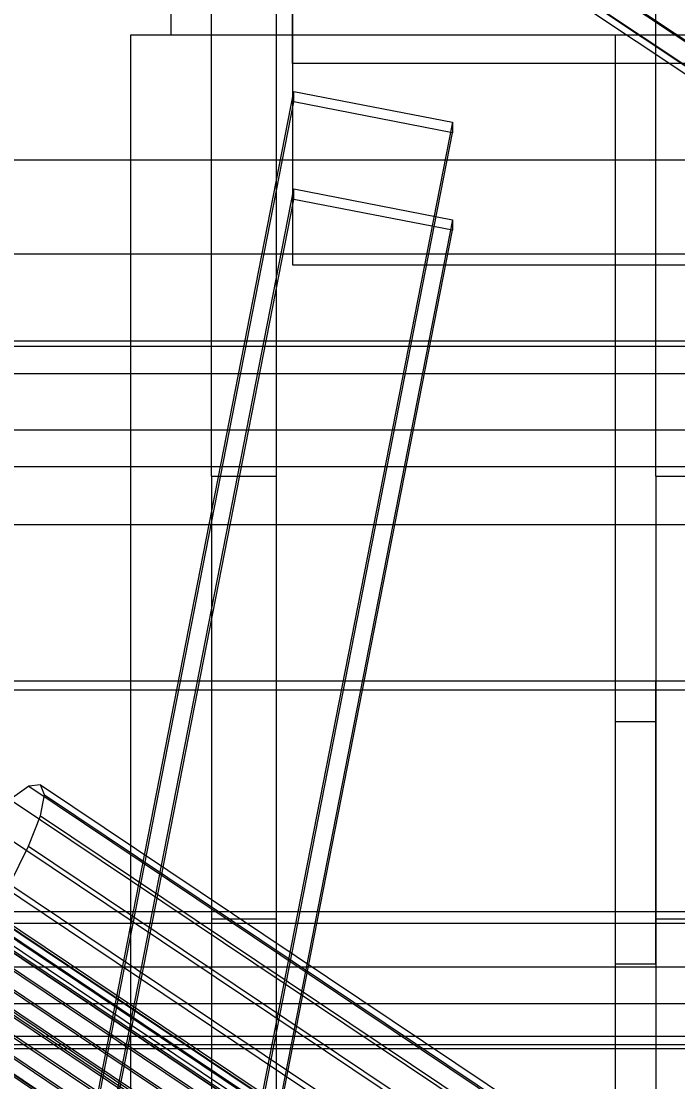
# Model space of a CAD drawing. Header units: millimetres. Extents: x -1970 to 34302, y -80068 to 6837.
# Drawn here: x -333.6 to -252.3, y -34729.6 to -34598.3 of the extents above; entities that cross this region are included whole.
import ezdxf

# ---------------------------------------------------------------- set-up
doc = ezdxf.new("R2010")
doc.units = ezdxf.units.MM
for name, color, linetype, lineweight in [('COTAS_O', 1, 'Continuous', 0), ('frontal_briquetadora', 7, 'Continuous', 0), ('frontal_C01', 7, 'Continuous', 0), ('frontal_C02', 7, 'Continuous', 0), ('frontal_C07', 7, 'Continuous', 0), ('frontal_mezcladora', 7, 'Continuous', 0)]:
    doc.layers.add(name, color=color, linetype=linetype, lineweight=lineweight)
doc.dimstyles.new('R19_100', dxfattribs={"dimtxt": 250, "dimasz": 150, "dimexe": 150, "dimexo": 80, "dimgap": 100, "dimtad": 1, "dimtih": 1, "dimtoh": 1, "dimdsep": 46, "dimcen": 0.09, "dimadec": 0, "dimazin": 0, "dimtfac": 1, "dimtdec": 4, "dimtofl": 0, "dimtmove": 0, "dimatfit": 3, "dimfxl": 1, "dimtolj": 1, "dimtzin": 0, "dimarcsym": 0})

# ---------------------------------------------------------------- blocks, each defined once
blk = doc.blocks.new('*D38')
at = {"layer": 'COTAS_O', "color": 0, "lineweight": -2, "transparency": 16777216}
for p, q in [((-570, -33700), (200, -33700)), ((50, -34750), (50, -33850)), ((-570, -34900), (200, -34900))]:
    blk.add_line(p, q, dxfattribs=at)
at = {"layer": 'COTAS_O', "color": 0, "transparency": 16777216}
for points in [[(25, -33850), (75, -33850), (50, -33700)], [(25, -34750), (75, -34750), (50, -34900)]]:
    blk.add_solid(points, dxfattribs=at)
at = {"layer": 'Defpoints', "color": 0, "transparency": 16777216}
for p in [(-650, -33700), (50, -33700), (-650, -34900)]:
    blk.add_point(p, dxfattribs=at)
blk = doc.blocks.new('*D39')
at = {"layer": 'COTAS_O', "color": 0, "lineweight": -2, "transparency": 16777216}
for p, q in [((-650, -34820), (-650, -34050)), ((650, -34820), (650, -34050)), ((-500, -34200), (500, -34200))]:
    blk.add_line(p, q, dxfattribs=at)
at = {"layer": 'COTAS_O', "color": 0, "transparency": 16777216}
for points in [[(-500, -34175), (-500, -34225), (-650, -34200)], [(500, -34175), (500, -34225), (650, -34200)]]:
    blk.add_solid(points, dxfattribs=at)
at = {"layer": 'Defpoints', "color": 0, "transparency": 16777216}
for p in [(650, -34200), (-650, -34900), (650, -34900)]:
    blk.add_point(p, dxfattribs=at)

msp = doc.modelspace()

# ---------------------------------------------------------------- linework, layer by layer
at = {"layer": 'frontal_briquetadora'}
for p, q in [((-430, -34680), (-223.45, -34680)), ((-430, -34680), (-210, -34680)), ((-430, -34680), (-320, -34680)), ((-320, -34736), (-320, -34680)), ((-260, -34680), (-255, -34680)), ((-260, -34685), (-260, -34680)), ((-255, -34685), (-255, -34680)), ((-260, -34685), (-255, -34685)), ((-260, -34715), (-260, -34685)), ((-255, -34715), (-255, -34685)), ((-260, -34715), (-255, -34715))]:
    msp.add_line(p, q, dxfattribs=at)
at = {"layer": 'frontal_C01'}
for p, q in [((-359.326, -34528.808), (-175.016, -34651.806)), ((-359.83, -34531.484), (-175.521, -34654.482)), ((-355.584, -34531.147), (-171.275, -34654.146)), ((-359.341, -34532.81), (-175.032, -34655.808)), ((-357.893, -34532.695), (-173.584, -34655.693)), ((-425, -34708.533), (425, -34708.533)), ((425, -34719.963), (-425, -34719.963)), ((425, -34723.995), (-425, -34723.995)), ((430, -34725.537), (-430, -34725.537))]:
    msp.add_line(p, q, dxfattribs=at)
at = {"layer": 'frontal_C02'}
for p, q in [((-450, -34615.487), (450, -34615.487)), ((450, -34627.178), (-450, -34627.178)), ((-425, -34627.144), (425, -34627.144)), ((425, -34638.62), (-425, -34638.62)), ((425, -34641.991), (-425, -34641.991)), ((450, -34648.959), (-450, -34648.959)), ((-425, -34653.467), (425, -34653.467)), ((-450, -34660.649), (450, -34660.649)), ((-332.629, -34693.045), (-334.938, -34694.669)), ((-331.181, -34692.848), (-332.629, -34693.045)), ((-332.629, -34693.045), (-148.32, -34816.529)), ((-330.692, -34694.092), (-331.181, -34692.848)), ((-331.181, -34692.848), (-146.872, -34816.332)), ((-334.938, -34694.669), (-150.629, -34818.153)), ((-331.197, -34696.691), (-330.692, -34694.092)), ((-330.692, -34694.092), (-146.383, -34817.576)), ((-356.348, -34697.262), (-142.549, -34840.503)), ((-355.53, -34696.687), (-141.731, -34839.928)), ((-355.017, -34696.617), (-141.218, -34839.858)), ((-354.844, -34697.057), (-141.045, -34840.299)), ((-332.659, -34700.469), (-331.197, -34696.691)), ((-331.197, -34696.691), (-146.887, -34820.175)), ((-357.415, -34698.304), (-143.617, -34841.545)), ((-355.022, -34697.978), (-141.224, -34841.22)), ((-337.95, -34697.609), (-153.641, -34821.093)), ((-358.659, -34699.741), (-144.861, -34842.982)), ((-355.541, -34699.317), (-141.742, -34842.558)), ((-356.363, -34700.982), (-142.565, -34844.223)), ((-334.981, -34705.168), (-332.659, -34700.469)), ((-332.659, -34700.469), (-148.35, -34823.953)), ((-146.196, -34844.717), (-359.995, -34701.476)), ((-341.461, -34701.666), (-157.152, -34825.149)), ((-361.332, -34703.39), (-147.533, -34846.631)), ((-357.434, -34702.86), (-143.635, -34846.101)), ((-358.68, -34704.822), (-144.881, -34848.064)), ((-334.981, -34705.168), (-150.672, -34828.652)), ((-362.578, -34705.352), (-148.779, -34848.594)), ((-363.648, -34707.23), (-149.85, -34850.472)), ((-360.017, -34706.736), (-146.218, -34849.978)), ((-160.922, -34830.045), (-345.231, -34706.561)), ((-364.471, -34708.895), (-150.672, -34852.137)), ((-361.352, -34708.471), (-147.554, -34851.713)), ((-362.596, -34709.908), (-148.798, -34853.15)), ((-338.003, -34710.467), (-153.694, -34833.951)), ((-349.002, -34711.963), (-164.693, -34835.447)), ((-341.52, -34716.007), (-157.211, -34839.491)), ((-345.291, -34721.408), (-160.982, -34844.892))]:
    msp.add_line(p, q, dxfattribs=at)
at = {"layer": 'frontal_C07'}
for p, q in [((-300, -34603.554), (-300, -34558.497)), ((-300, -34583.416), (-300, -34628.473)), ((300, -34603.554), (-300, -34603.554)), ((-300, -34603.554), (-300, -34628.473)), ((-339.815, -34811.366), (-299.815, -34607.031)), ((-299.815, -34608.318), (-299.815, -34607.031)), ((-299.815, -34607.031), (-280.185, -34610.849)), ((-339.815, -34812.653), (-299.815, -34608.318)), ((-280.185, -34612.136), (-299.815, -34608.318)), ((-280.185, -34610.849), (-320.185, -34815.184)), ((-280.185, -34610.849), (-280.185, -34612.136)), ((-320.185, -34816.471), (-280.185, -34612.136)), ((-339.815, -34823.435), (-299.815, -34619.1)), ((-299.815, -34620.387), (-299.815, -34619.1)), ((-299.815, -34619.1), (-280.185, -34622.917)), ((-339.815, -34824.722), (-299.815, -34620.387)), ((-280.185, -34624.205), (-299.815, -34620.387)), ((-280.185, -34622.917), (-320.185, -34827.253)), ((-280.185, -34622.917), (-280.185, -34624.205)), ((-320.185, -34828.54), (-280.185, -34624.205)), ((-300, -34628.473), (300, -34628.473))]:
    msp.add_line(p, q, dxfattribs=at)
at = {"layer": 'frontal_mezcladora'}
for p, q in [((-315, -34600), (-315, -34535)), ((-310, -34654.654), (-310, -34590)), ((-302, -34590), (-302, -34654.654)), ((-255, -34654.654), (-255, -34590)), ((-320, -34600), (-260, -34600)), ((-320, -34820), (-320, -34600)), ((-315, -34600), (315, -34600)), ((-260, -34820), (-260, -34600)), ((-420, -34637.898), (240, -34637.898)), ((-310, -34654.654), (-310, -34709.466)), ((-310, -34654.654), (-302, -34654.654)), ((-302, -34654.654), (-302, -34709.466)), ((-255, -34654.654), (-255, -34709.466)), ((-255, -34654.654), (-247, -34654.654)), ((-420, -34681.107), (240, -34681.107)), ((-625, -34710), (625, -34710)), ((-625, -34710), (-150, -34710)), ((-310, -34709.466), (-310, -34746.089)), ((-310, -34709.466), (-302, -34709.466)), ((-302, -34709.466), (-302, -34746.089)), ((-255, -34709.466), (-255, -34746.089)), ((-255, -34709.466), (-247, -34709.466)), ((-420, -34715.398), (240, -34715.398)), ((-625, -34725), (625, -34725))]:
    msp.add_line(p, q, dxfattribs=at)

# ---------------------------------------------------------------- dimensions: what is measured, and where the dimension line sits
at = {"layer": 'COTAS_O'}
for p2, distance, picture, middle in [((-650, -33700), -700, '*D38', (50, -34300)), ((650, -34900), 700, '*D39', (0, -34200))]:
    dim = msp.add_aligned_dim(p1=(-650, -34900), p2=p2, distance=distance, text='<> O', dimstyle='R19_100', dxfattribs=at)
    dim.commit()
    dim.dimension.update_dxf_attribs({"geometry": picture, "text_midpoint": middle})

doc.saveas('drawing.dxf')
